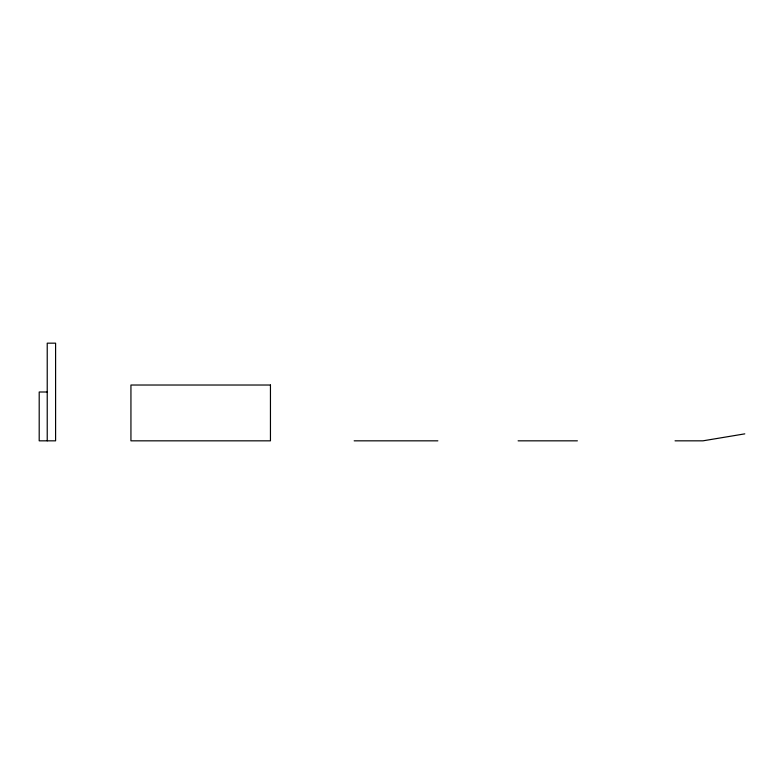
<?xml version="1.0" encoding="UTF-8"?>
<svg xmlns="http://www.w3.org/2000/svg" width="784" height="784" viewBox="0 0 784 784"><rect width="100%" height="100%" fill="white"/><g stroke="black" fill="none" stroke-linecap="round" stroke-linejoin="round"><path stroke-width="1.18" d="M744.8 433.856L702.944 440.833L675.044 440.833M47.226 392L39.2 392L39.2 440.833L55.595 440.833L55.595 343.167L47.226 343.167L47.226 440.833M354.162 440.833L437.864 440.833M518.106 440.833L577.387 440.833M270.451 385.022L130.938 385.022L130.938 440.833L270.451 440.833L270.451 385.022"/></g></svg>
